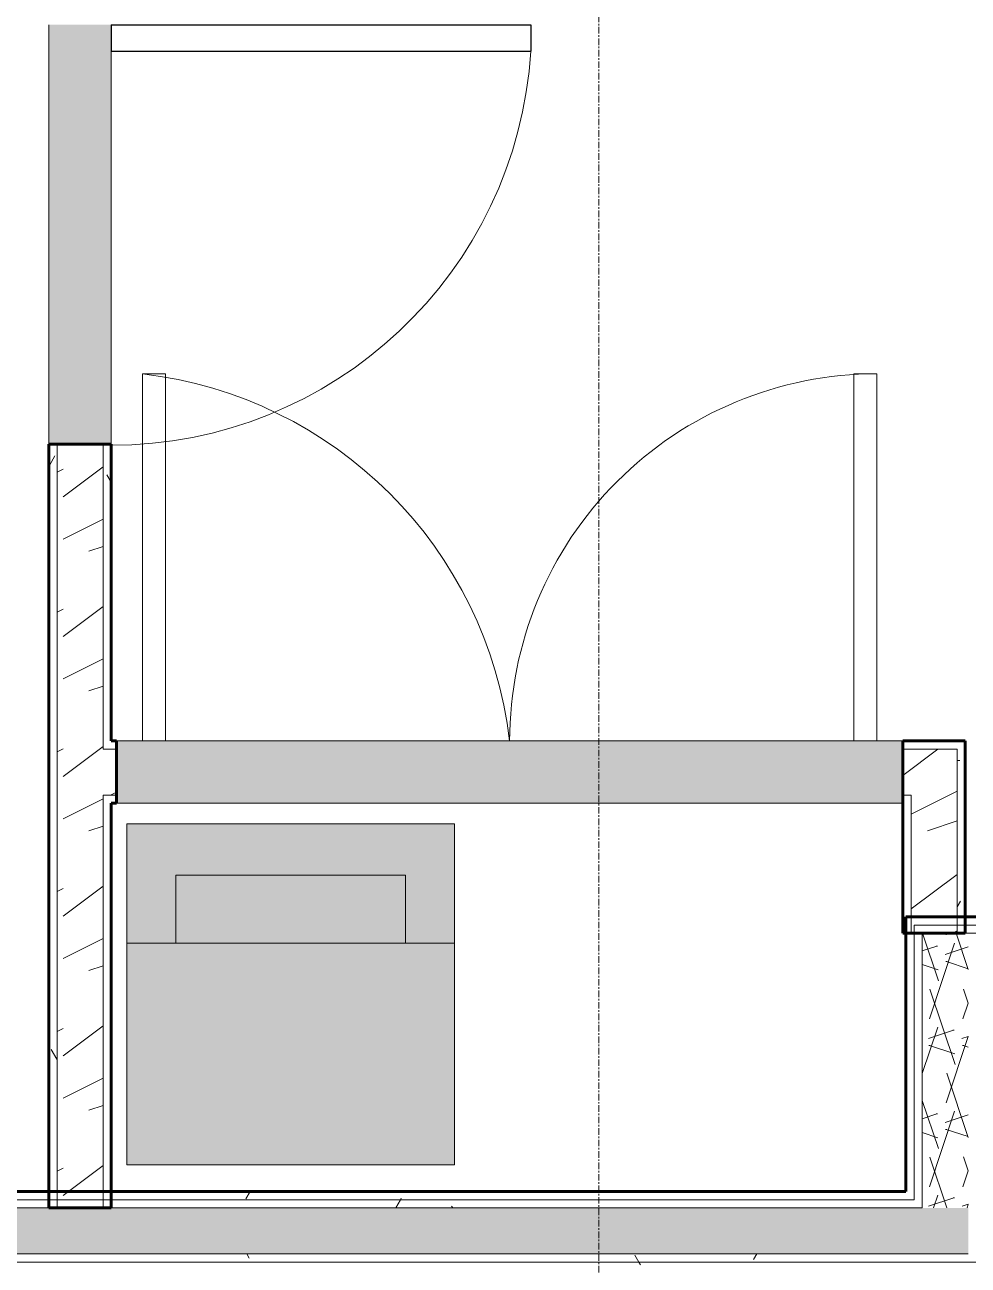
# Model space of a CAD drawing. Header units: inches. Extents: x -4061 to -1937, y 10959 to 12323.
# Drawn here: x -2871.1 to -2799.1, y 11717 to 11811.6 of the extents above; entities that cross this region are included whole.
import ezdxf

# ---------------------------------------------------------------- set-up
doc = ezdxf.new("R2010")
doc.units = ezdxf.units.IN
doc.header["$MEASUREMENT"] = 0
doc.linetypes.add('Grid Line 1_2_', pattern=[0.875, 0.5, -0.125, 0.125, -0.125])
for name, color, linetype, lineweight in [('0-1', 7, 'Continuous', 5), ('0-2', 250, 'Continuous', 9), ('A-DOOR-1', 250, 'Continuous', 9), ('A-DOOR-2', 50, 'Continuous', 30), ('A-WALL', 113, 'Continuous', 18), ('A-WALL-1', 8, 'Continuous', 5), ('A-WALL-2', 10, 'Continuous', 60), ('A-WALL-3', 7, 'Continuous', 18), ('A-WALL-PATT-1', 250, 'Continuous', 9), ('A-WALL-PATT-2', 253, 'Continuous', 9), ('A-WALL-PATT-4', 111, 'Continuous', 9), ('I-WALL-2', 2, 'Continuous', 60), ('P-SANR-FIXT-2', 250, 'Continuous', 9), ('P-SANR-FIXT-3', 9, 'Continuous', 9), ('S-GRID-1', 1, 'Grid Line 1_2_', 9)]:
    doc.layers.add(name, color=color, linetype=linetype, lineweight=lineweight)
pattern_1 = [(0, (0, 0), (20.48, 5.12), [0.845, -14.515, 0.845, -14.515, -81.92]), (0, (0, 0), (20.48, 5.12), [-30.72, 0.845, -29.875, 0.845, -14.515, -35.84]), (0, (0, 0), (20.48, 5.12), [-76.8, 0.845, -9.395, 0.845, -24.755]), (120, (7.68, 2.56), (-14.67405, 15.1762003), [0.845, -14.515, 0.845, -14.515, -81.92]), (120, (7.68, 2.56), (-14.67405, 15.1762003), [-30.72, 0.845, -29.875, 0.845, -14.515, -35.84]), (120, (7.68, 2.56), (-14.67405, 15.1762003), [-76.8, 0.845, -9.395, 0.845, -24.755]), (240, (10.24, 12.8), (-5.80595, -20.2962003), [0.845, -14.515, 0.845, -14.515, -81.92]), (240, (10.24, 12.8), (-5.80595, -20.2962003), [-30.72, 0.845, -29.875, 0.845, -14.515, -35.84]), (240, (10.24, 12.8), (-5.80595, -20.2962003), [-76.8, 0.845, -9.395, 0.845, -24.755])]
pattern_2 = [(216.87, (4.265, 10.662), (31.9871619, 21.32545714), [5.331, -47.981]), (206.565, (10.662, 7.464), (-10.662476, -10.6620098), [11.921, -11.921]), (198.435, (10.662, 2.132), (-21.32449365, -10.6625869), [6.744, -26.974])]
pattern_3 = [(161.57, (0.32, 0.32), (-2.560496185, -0.000537386), [0, -18.214, 2.022, 0]), (18.43, (-0.32, 0.32), (-2.560496185, 0.000537386), [0, -18.214, 2.022, 0]), (108.43, (0.32, 0.32), (1.27922091, -6.400876726), [6.07, -14.166]), (71.57, (-0.32, 0.32), (1.27922091, 6.400876726), [6.07, -14.166])]

# ---------------------------------------------------------------- blocks, each defined once
blk = doc.blocks.new('Single-Flush - 32_ x 84_-1372863-ENLARGED RCP - 3RD FLOOR PLAN - EAST')
at = {"layer": 'A-DOOR-1'}
blk.add_arc((16, -2.375), 32.067, 180, 266.42413, dxfattribs=at)
at = {"layer": 'A-DOOR-2'}
for p, q in [((14, -2.375), (14, -34.379)), ((16, -2.375), (14, -2.375)), ((16, -2.375), (16, -34.379)), ((16, -34.379), (14, -34.379))]:
    blk.add_line(p, q, dxfattribs=at)
blk = doc.blocks.new('Stacked Washer and Dryer - 26_x25_ - Private-1352637-ENLARGED RCP - 3RD FLOOR PLAN - EAST')
at = {"layer": 'P-SANR-FIXT-3'}
blk.add_hatch(color=256, dxfattribs=at).paths.add_polyline_path([(0, 12.5), (0, -12.5), (26, -12.5), (26, 12.5), (11.589, 12.5)], flags=0)
at = {"layer": 'P-SANR-FIXT-2'}
for p, q in [((26, 12.5), (0, 12.5)), ((0, -12.5), (0, 12.5)), ((16.906, 12.5), (16.906, -12.5)), ((26, 12.5), (26, -12.5)), ((16.906, 8.75), (22.094, 8.75)), ((22.094, 8.75), (22.094, -8.75)), ((22.094, -8.75), (16.906, -8.75)), ((0, -12.5), (26, -12.5))]:
    blk.add_line(p, q, dxfattribs=at)
blk = doc.blocks.new('Flush-Double-Door-Adj_swing-w_handle_2100 - 2_-4_ x 7_-0_-2083298-ENLARGED RCP - 3RD FLOOR PLAN - EAST')
at = {"layer": 'A-DOOR-1'}
for p, q in [((-26.25, -2.375), (-28, -2.375)), ((-28, -2.375), (-28, -30.375)), ((-26.25, -30.375), (-26.25, -2.375)), ((26.25, -2.375), (28, -2.375)), ((26.25, -30.375), (26.25, -2.375)), ((28, -2.375), (28, -30.375)), ((-28, -30.375), (-26.25, -30.375)), ((28, -30.375), (26.25, -30.375))]:
    blk.add_line(p, q, dxfattribs=at)
for centre, radius, start, end in [((-28, -2.375), 28, 270, 0), ((31.721, 1.346), 31.938, 186.69036, 263.30964)]:
    blk.add_arc(centre, radius, start, end, dxfattribs=at)
blk = doc.blocks.new('CTR - 1st Phase - Unit Layouts_rvt-1-ENLARGED RCP - 3RD FLOOR PLAN - EAST')
at = {"layer": 'A-WALL-1'}
for points in [[(-2869.263, 11779.639), (-2864.513, 11779.639), (-2864.513, 11811.639), (-2869.263, 11811.639), (-2869.263, 11779.849)], [(-2864.124, 11752.264), (-2804.124, 11752.264), (-2804.124, 11757.014), (-2864.124, 11757.014), (-2864.124, 11752.889)]]:
    blk.add_hatch(color=256, dxfattribs=at).paths.add_polyline_path(points, flags=0)
at = {"layer": 'A-WALL-PATT-1'}
h = blk.add_hatch(dxfattribs=at)
h.set_pattern_fill('FP_1', color=256, style=0, pattern_type=2)
h.set_pattern_definition(pattern_1)
h.paths.add_polyline_path([(-2869.263, 11722.639), (-2868.638, 11722.639), (-2868.638, 11779.639), (-2869.263, 11779.639), (-2869.263, 11731.18)], flags=0)
h.paths.add_polyline_path([(-2868.638, 11811.639), (-2868.638, 11884.539), (-2869.263, 11884.539), (-2869.263, 11811.639)], flags=0)
h = blk.add_hatch(dxfattribs=at)
h.set_pattern_fill('FP_1', color=256, style=0, pattern_type=2)
h.set_pattern_definition(pattern_1)
h.paths.add_polyline_path([(-2865.138, 11722.639), (-2864.513, 11722.639), (-2864.513, 11752.889), (-2865.138, 11752.889), (-2865.138, 11731.18)], flags=0)
h.paths.add_polyline_path([(-2864.513, 11756.389), (-2864.513, 11779.639), (-2865.138, 11779.639), (-2865.138, 11756.389)], flags=0)
h.paths.add_polyline_path([(-2865.138, 11811.639), (-2864.513, 11811.639), (-2864.513, 11822.914), (-2865.138, 11822.914), (-2865.138, 11812.453)], flags=0)
h.paths.add_polyline_path([(-2865.138, 11826.414), (-2864.513, 11826.414), (-2864.513, 11880.414), (-2865.138, 11880.414), (-2865.138, 11850.036)], flags=0)
h = blk.add_hatch(dxfattribs=at)
h.set_pattern_fill('FP_1', color=256, style=0, pattern_type=2)
h.set_pattern_definition(pattern_1)
h.paths.add_polyline_path([(-2799.999, 11742.341), (-2799.374, 11742.341), (-2799.374, 11756.389), (-2799.999, 11756.389), (-2799.999, 11752.264)], flags=0)
at = {"layer": 'A-WALL-PATT-2'}
h = blk.add_hatch(dxfattribs=at)
h.set_pattern_fill('FP_2', color=256, style=0, pattern_type=2)
h.set_pattern_definition(pattern_2)
h.paths.add_polyline_path([(-2868.638, 11721.389), (-2865.138, 11721.389), (-2865.138, 11779.639), (-2868.638, 11779.639), (-2868.638, 11731.18)], flags=0)
h.paths.add_polyline_path([(-2868.638, 11811.639), (-2865.138, 11811.639), (-2865.138, 11883.914), (-2868.638, 11883.914), (-2868.638, 11812.453)], flags=0)
h = blk.add_hatch(dxfattribs=at)
h.set_pattern_fill('FP_2', color=256, style=0, pattern_type=2)
h.set_pattern_definition(pattern_2)
h.paths.add_polyline_path([(-2864.611, 11752.889), (-2864.124, 11752.889), (-2864.124, 11756.389), (-2865.138, 11756.389), (-2865.138, 11752.889)], flags=0)
h.paths.add_polyline_path([(-2802.649, 11752.889), (-2799.999, 11752.889), (-2799.999, 11756.389), (-2804.124, 11756.389), (-2804.124, 11752.889), (-2803.499, 11752.889)], flags=0)
h = blk.add_hatch(dxfattribs=at)
h.set_pattern_fill('FP_2', color=256, style=0, pattern_type=2)
h.set_pattern_definition(pattern_2)
h.paths.add_polyline_path([(-2799.999, 11742.341), (-2799.999, 11752.889), (-2803.499, 11752.889), (-2803.499, 11742.341), (-2802.649, 11742.341)], flags=0)
at = {"layer": 'A-WALL-2'}
for p, q in [((-2869.263, 11721.389), (-2869.263, 11779.639)), ((-2869.263, 11779.639), (-2864.513, 11779.639)), ((-2864.513, 11779.639), (-2864.513, 11757.014)), ((-2864.513, 11757.014), (-2864.124, 11757.014)), ((-2864.124, 11757.014), (-2864.124, 11752.264)), ((-2804.124, 11752.264), (-2804.124, 11757.014)), ((-2804.124, 11757.014), (-2799.374, 11757.014)), ((-2799.374, 11757.014), (-2799.374, 11756.389)), ((-2799.374, 11756.389), (-2799.374, 11752.264)), ((-2864.513, 11752.264), (-2864.513, 11721.389)), ((-2864.124, 11752.264), (-2864.513, 11752.264)), ((-2804.124, 11742.341), (-2804.124, 11752.264)), ((-2799.374, 11752.264), (-2799.374, 11742.341)), ((-2799.374, 11742.341), (-2804.124, 11742.341)), ((-2864.513, 11721.389), (-2869.263, 11721.389))]:
    blk.add_line(p, q, dxfattribs=at)
at = {"layer": 'A-WALL-3'}
for p, q in [((-2869.263, 11811.639), (-2869.263, 11779.639)), ((-2864.513, 11779.639), (-2864.513, 11811.639)), ((-2868.638, 11721.389), (-2868.638, 11779.639)), ((-2865.138, 11756.389), (-2865.138, 11779.639)), ((-2804.124, 11757.014), (-2864.124, 11757.014)), ((-2864.513, 11756.389), (-2865.138, 11756.389)), ((-2864.513, 11756.389), (-2864.124, 11756.389)), ((-2804.124, 11756.389), (-2799.999, 11756.389)), ((-2799.999, 11752.889), (-2799.999, 11756.389)), ((-2865.138, 11721.389), (-2865.138, 11752.889)), ((-2864.513, 11752.889), (-2865.138, 11752.889)), ((-2864.513, 11752.889), (-2864.124, 11752.889)), ((-2864.124, 11752.264), (-2804.124, 11752.264)), ((-2804.124, 11752.889), (-2803.499, 11752.889)), ((-2803.499, 11752.264), (-2803.499, 11752.889)), ((-2803.499, 11742.341), (-2803.499, 11752.264)), ((-2799.999, 11752.264), (-2799.999, 11752.889)), ((-2799.999, 11742.341), (-2799.999, 11752.264))]:
    blk.add_line(p, q, dxfattribs=at)
at = {"layer": '0-2'}
for name, p, rotation in [('Single-Flush - 32_ x 84_-1372863-ENLARGED RCP - 3RD FLOOR PLAN - EAST', (-2866.888, 11795.639), 89.99999999991644), ('Flush-Double-Door-Adj_swing-w_handle_2100 - 2_-4_ x 7_-0_-2083298-ENLARGED RCP - 3RD FLOOR PLAN - EAST', (-2834.124, 11754.639), 180), ('Stacked Washer and Dryer - 26_x25_ - Private-1352637-ENLARGED RCP - 3RD FLOOR PLAN - EAST', (-2850.824, 11724.68), 90.0000000000149)]:
    blk.add_blockref(name, p, dxfattribs=dict(at, rotation=rotation))
blk = doc.blocks.new('CTR - 1st Phase - Shell_rvt-1-ENLARGED RCP - 3RD FLOOR PLAN - EAST')
at = {"layer": 'S-GRID-1'}
blk.add_line((-2827.324, 10958.723), (-2827.324, 12290.351), dxfattribs=at)

msp = doc.modelspace()

# ---------------------------------------------------------------- hatches: boundary and pattern name
at = {"layer": 'A-WALL-PATT-4'}
h = msp.add_hatch(dxfattribs=at)
h.set_pattern_fill('FP_4', color=256, style=0, pattern_type=2)
h.set_pattern_definition(pattern_3)
h.paths.add_polyline_path([(-2802.649, 11721.389), (-2799.149, 11721.389), (-2799.149, 11742.339), (-2802.649, 11742.339), (-2802.649, 11722.014)], flags=0)
h = msp.add_hatch(dxfattribs=at)
h.set_pattern_fill('FP_1', color=256, style=0, pattern_type=2)
h.set_pattern_definition(pattern_1)
h.paths.add_polyline_path([(-2829.068, 11721.389), (-2802.649, 11721.389), (-2802.649, 11722.014), (-2865.138, 11722.014), (-2865.138, 11721.389), (-2838.324, 11721.389)], flags=0)
h.paths.add_polyline_path([(-3066.924, 11721.389), (-2937.274, 11721.389), (-2937.274, 11722.014), (-3068.174, 11722.014), (-3068.174, 11721.389)], flags=0)
h.paths.add_polyline_path([(-2933.774, 11721.389), (-2909.388, 11721.389), (-2909.388, 11722.014), (-2933.774, 11722.014)], flags=0)
h.paths.add_polyline_path([(-2905.888, 11721.389), (-2868.638, 11721.389), (-2868.638, 11722.014), (-2905.888, 11722.014), (-2905.888, 11721.884)], flags=0)
h = msp.add_hatch(dxfattribs=at)
h.set_pattern_fill('FP_1', color=256, style=0, pattern_type=2)
h.set_pattern_definition(pattern_1)
h.paths.add_polyline_path([(-2829.068, 11722.014), (-2803.274, 11722.014), (-2803.274, 11722.639), (-2865.138, 11722.639), (-2865.138, 11722.014), (-2838.324, 11722.014)], flags=0)
h.paths.add_polyline_path([(-3067.549, 11722.014), (-2937.899, 11722.014), (-2937.899, 11722.639), (-3067.549, 11722.639)], flags=0)
h.paths.add_polyline_path([(-2890.385, 11722.014), (-2868.638, 11722.014), (-2868.638, 11722.639), (-2905.888, 11722.639), (-2905.888, 11722.014)], flags=0)
h.paths.add_polyline_path([(-2933.149, 11722.014), (-2909.388, 11722.014), (-2909.388, 11722.639), (-2933.149, 11722.639)], flags=0)
h = msp.add_hatch(dxfattribs=at)
h.set_pattern_fill('FP_4', color=256, style=0, pattern_type=2)
h.set_pattern_definition(pattern_3)
h.paths.add_polyline_path([(-3066.671, 11717.889), (-2799.149, 11717.889), (-2799.149, 11721.389), (-3071.674, 11721.389), (-3071.674, 11717.889)], flags=0)
h = msp.add_hatch(dxfattribs=at)
h.set_pattern_fill('FP_1', color=256, style=0, pattern_type=2)
h.set_pattern_definition(pattern_1)
h.paths.add_polyline_path([(-2797.899, 11716.639), (-2797.899, 11717.264), (-3072.924, 11717.264), (-3072.924, 11716.639), (-2798.409, 11716.639)], flags=0)
h = msp.add_hatch(dxfattribs=at)
h.set_pattern_fill('FP_1', color=256, style=0, pattern_type=2)
h.set_pattern_definition(pattern_1)
h.paths.add_polyline_path([(-2806.074, 11717.264), (-2798.524, 11717.264), (-2798.524, 11717.889), (-3072.299, 11717.873), (-3072.299, 11717.264), (-2813.738, 11717.264)], flags=0)

# ---------------------------------------------------------------- linework, layer by layer
at = {"layer": 'A-WALL'}
for p, q in [((-2803.274, 11742.964), (-2777.699, 11742.964)), ((-2803.274, 11742.964), (-2803.274, 11722.014)), ((-2802.649, 11742.339), (-2777.699, 11742.339)), ((-2802.649, 11742.339), (-2802.649, 11721.389)), ((-2803.274, 11722.014), (-2933.149, 11722.014)), ((-2802.649, 11721.389), (-2933.774, 11721.389)), ((-2798.524, 11717.264), (-3072.299, 11717.264)), ((-2799.149, 11717.889), (-3071.674, 11717.889))]:
    msp.add_line(p, q, dxfattribs=at)
at = {"layer": 'I-WALL-2'}
for p, q in [((-2803.899, 11743.589), (-2777.699, 11743.589)), ((-2803.899, 11722.639), (-2803.899, 11743.589)), ((-2932.524, 11722.639), (-2803.899, 11722.639))]:
    msp.add_line(p, q, dxfattribs=at)

# ---------------------------------------------------------------- block references
at = {"layer": '0-1'}
for name in ['CTR - 1st Phase - Shell_rvt-1-ENLARGED RCP - 3RD FLOOR PLAN - EAST', 'CTR - 1st Phase - Unit Layouts_rvt-1-ENLARGED RCP - 3RD FLOOR PLAN - EAST']:
    msp.add_blockref(name, (0, 0), dxfattribs=at)

doc.saveas('drawing.dxf')
